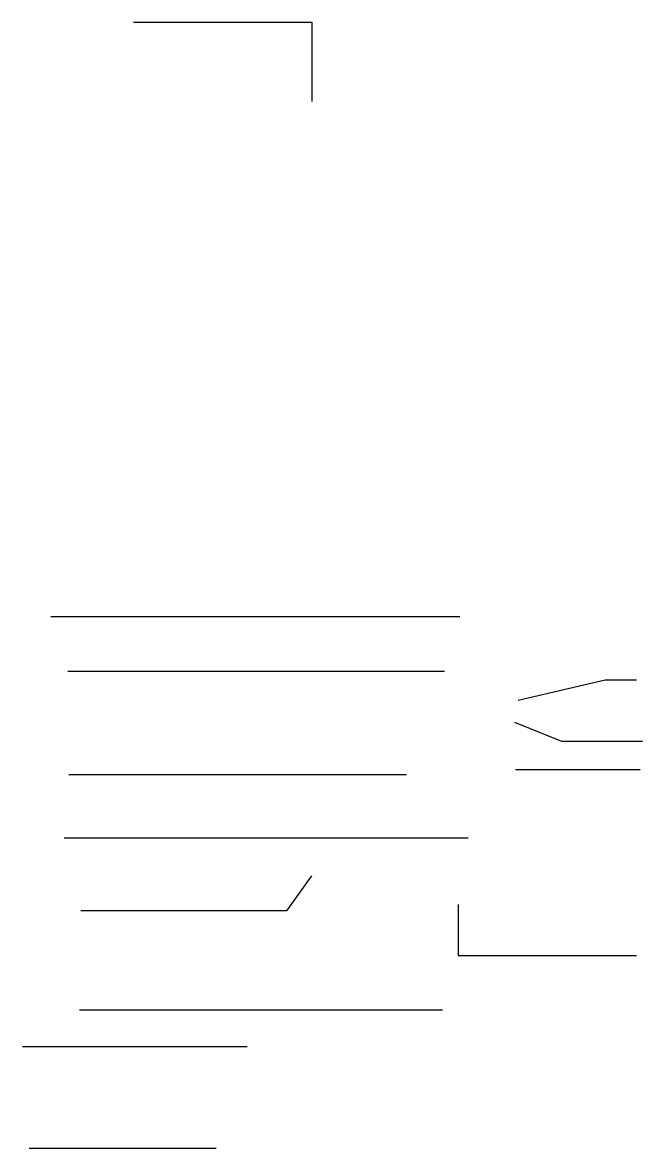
# Model space of a CAD drawing. Header units: metres. Extents: x -3868 to 3996, y 1469 to 2808.
# Drawn here: x -3868 to -3261, y 1632 to 2735 of the extents above.
import ezdxf

# ---------------------------------------------------------------- set-up
doc = ezdxf.new("R2010")
doc.units = ezdxf.units.M
doc.layers.add('Dim', color=3, linetype='Continuous')

msp = doc.modelspace()

# ---------------------------------------------------------------- linework, layer by layer
for points in [[(-3455.13, 2098.91), (-3823.75, 2098.91)], [(-3382.86, 2070.85), (-3297.81, 2090.59), (-3267.16, 2090.59)], [(-3386.51, 2049.27), (-3340.39, 2030.62), (-3261.31, 2030.62)], [(-3492.16, 1997.71), (-3822.73, 1997.71)], [(-3385.45, 2003.02), (-3263.43, 2003.02)], [(-3431.93, 1935.54), (-3827.35, 1935.54)], [(-3585.26, 1898.7), (-3609.71, 1864.4), (-3810.87, 1864.4)]]:
    msp.add_lwpolyline(points)
at = {"layer": 'Dim'}
for points in [[(-3584.69, 2657.34), (-3584.69, 2734.54), (-3759.28, 2734.54)], [(-3439.91, 2152.36), (-3840.22, 2152.36)], [(-3441.67, 1870.81), (-3441.67, 1820.74), (-3267.08, 1820.74)], [(-3457.17, 1767.2), (-3812.21, 1767.2)], [(-3648.32, 1731.33), (-3868.01, 1731.33)], [(-3678.63, 1631.75), (-3861.44, 1631.75)]]:
    msp.add_lwpolyline(points, dxfattribs=at)

doc.saveas('drawing.dxf')
